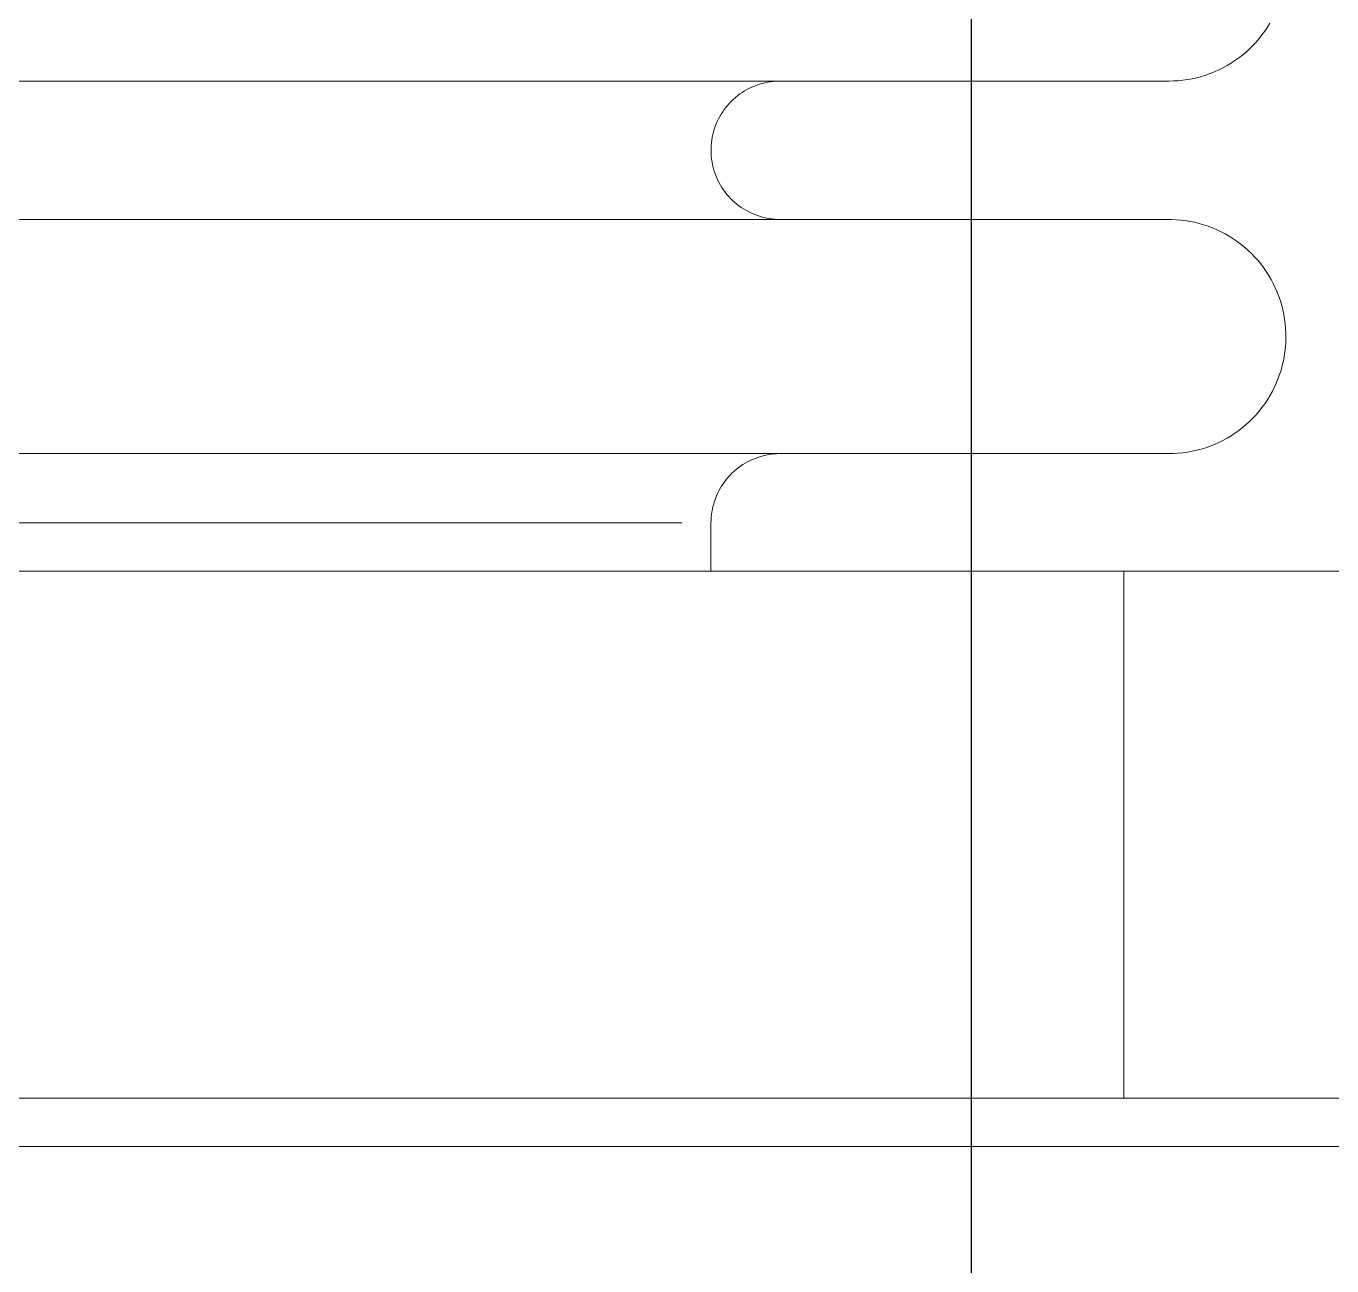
# Model space of a CAD drawing. Extents: x -76427 to 292734, y -42117 to 131250.
# Drawn here: x 8811.76 to 8855.02, y -37023.75 to -36982.68 of the extents above; entities that cross this region are included whole.
import ezdxf

# ---------------------------------------------------------------- set-up
doc = ezdxf.new("R2010")
doc.units = 0
doc.header["$LTSCALE"] = 10
for name, color, linetype, lineweight in [('XFM7P10PV$0$AP5B-SM-08-FNN-300-A(B)-LB1$0$A-GENM', 252, 'Continuous', 5), ('XFM7P10PV$0$AP5B-SM-08-FNN-300-A(B)-LB1$0$管配件', 252, 'Continuous', 5), ('XFM7P10PV-200K$0$AP5B-SM-08-FNN-300-A(B)-LB1$0$A-GENM', 7, 'Continuous', 5), ('XFM7P10PV-200K$0$AP5B-SM-08-FNN-300-A(B)-LB1$0$管配件', 7, 'Continuous', 5)]:
    doc.layers.add(name, color=color, linetype=linetype, lineweight=lineweight)
doc.layers.add('XFM7P10PV$0$U-PV-PIPE-SUS', color=252, linetype='Continuous')
doc.layers.add('XFM7P10PV-200K$0$U-PV-PIPE-SUS', color=200, linetype='Continuous')

# ---------------------------------------------------------------- blocks, each defined once
blk = doc.blocks.new('XFM7P10PV-200K$0$AP5B-SM-08-FNN-300-A(B)-LB1$0$Flange_ JIS 10K - 標準-1515172-LB1-PX-X')
at = {"layer": 'XFM7P10PV-200K$0$AP5B-SM-08-FNN-300-A(B)-LB1$0$管配件', "color": 216, "true_color": 0x800080}
blk.add_line((-4451.8904, 15949.6314), (-4439.9986, 15949.6314), dxfattribs=at)
blk = doc.blocks.new('XFM7P10PV-200K$0$AP5B-SM-08-FNN-300-A(B)-LB1$0$不銹鋼軟接_150A - RFB-6x6-1677208-LB1-PX-X')
at = {"layer": 'XFM7P10PV-200K$0$AP5B-SM-08-FNN-300-A(B)-LB1$0$A-GENM', "color": 216, "true_color": 0x800080}
for p, q in [((-4449.1199, 15953.1609), (-4441.0552, 15953.1609)), ((-4441.0552, 15952.7025), (-4449.1199, 15952.7025)), ((-4449.1199, 15951.9265), (-4441.0552, 15951.9265)), ((-4447.6185, 15951.6973), (-4447.6185, 15951.5372)), ((-4438.2379, 15951.6973), (-4447.5218, 15951.6973)), ((-4448.986, 15951.5372), (-4450.7913, 15951.5372)), ((-4432.1473, 15951.5373), (-4448.986, 15951.5372)), ((-4448.986, 15949.791), (-4448.986, 15951.5372)), ((-4450.7913, 15949.791), (-4448.986, 15949.791)), ((-4448.986, 15949.791), (-4432.1473, 15949.791))]:
    blk.add_line(p, q, dxfattribs=at)
at = {"layer": 'XFM7P10PV-200K$0$AP5B-SM-08-FNN-300-A(B)-LB1$0$A-GENM', "color": 216, "true_color": 0x800080, "flags": 128}
for points in [[(-4449.1356, 15953.1609), (-4449.1511, 15953.1612), (-4449.1666, 15953.1622), (-4449.182, 15953.1637), (-4449.1974, 15953.1659), (-4449.2126, 15953.1687), (-4449.2278, 15953.172), (-4449.2428, 15953.176), (-4449.2576, 15953.1806), (-4449.2722, 15953.1858), (-4449.2867, 15953.1916), (-4449.3008, 15953.1979), (-4449.3147, 15953.2048), (-4449.3284, 15953.2122), (-4449.3417, 15953.2202), (-4449.3546, 15953.2287), (-4449.3673, 15953.2377), (-4449.3795, 15953.2472), (-4449.3914, 15953.2572), (-4449.4029, 15953.2677), (-4449.4139, 15953.2786), (-4449.4245, 15953.2899), (-4449.4346, 15953.3017), (-4449.4442, 15953.3139), (-4449.4534, 15953.3264), (-4449.462, 15953.3393), (-4449.4702, 15953.3525)], [(-4449.1356, 15953.1609), (-4449.1283, 15953.1609), (-4449.1063, 15953.1609), (-4449.0699, 15953.1609), (-4449.0189, 15953.1609), (-4448.9534, 15953.1609), (-4448.8737, 15953.1609), (-4448.7797, 15953.1609), (-4448.6717, 15953.1609), (-4448.5499, 15953.1609), (-4448.4143, 15953.1609), (-4448.2653, 15953.1609), (-4448.103, 15953.1609), (-4447.9278, 15953.1609), (-4447.7399, 15953.1609), (-4447.5397, 15953.1609), (-4447.3273, 15953.1609), (-4447.1032, 15953.1609), (-4446.8678, 15953.1609), (-4446.6214, 15953.1609), (-4446.3644, 15953.1609), (-4446.0972, 15953.1609), (-4445.8202, 15953.1609), (-4445.5339, 15953.1609), (-4445.2388, 15953.1609)], [(-4447.6531, 15953.1609), (-4447.8465, 15953.1609), (-4448.0274, 15953.1609), (-4448.1954, 15953.1609), (-4448.3502, 15953.1609), (-4448.4918, 15953.1609), (-4448.6197, 15953.1609), (-4448.7338, 15953.1609), (-4448.834, 15953.1609), (-4448.92, 15953.1609), (-4448.9918, 15953.1609), (-4449.0492, 15953.1609), (-4449.0921, 15953.1609), (-4449.1204, 15953.1609), (-4449.1341, 15953.1609), (-4449.1356, 15953.1609)], [(-4447.8478, 15952.7025), (-4447.8386, 15952.7026), (-4447.8295, 15952.7032), (-4447.8203, 15952.7041), (-4447.8113, 15952.7054), (-4447.8022, 15952.707), (-4447.7933, 15952.709), (-4447.7844, 15952.7114), (-4447.7757, 15952.7141), (-4447.767, 15952.7172), (-4447.7585, 15952.7206), (-4447.7501, 15952.7243), (-4447.7419, 15952.7284), (-4447.7339, 15952.7328), (-4447.726, 15952.7375), (-4447.7184, 15952.7425), (-4447.7109, 15952.7478), (-4447.7036, 15952.7535), (-4447.6966, 15952.7594), (-4447.6899, 15952.7655), (-4447.6833, 15952.772), (-4447.6771, 15952.7787), (-4447.6711, 15952.7856), (-4447.6654, 15952.7928), (-4447.66, 15952.8002), (-4447.6549, 15952.8078), (-4447.6501, 15952.8157), (-4447.6456, 15952.8237), (-4447.6415, 15952.8318), (-4447.6376, 15952.8402), (-4447.6341, 15952.8486), (-4447.631, 15952.8572), (-4447.6282, 15952.866), (-4447.6257, 15952.8748), (-4447.6236, 15952.8837), (-4447.6219, 15952.8927), (-4447.6205, 15952.9018), (-4447.6195, 15952.9109), (-4447.6188, 15952.9201), (-4447.6186, 15952.9292), (-4447.6187, 15952.9384), (-4447.6191, 15952.9475), (-4447.6199, 15952.9567), (-4447.6211, 15952.9658), (-4447.6226, 15952.9748), (-4447.6245, 15952.9838), (-4447.6268, 15952.9927), (-4447.6294, 15953.0015), (-4447.6324, 15953.0101), (-4447.6357, 15953.0187), (-4447.6393, 15953.0271), (-4447.6433, 15953.0354), (-4447.6476, 15953.0434), (-4447.6523, 15953.0514), (-4447.6572, 15953.0591), (-4447.6625, 15953.0666), (-4447.668, 15953.0739), (-4447.6738, 15953.081), (-4447.6799, 15953.0878), (-4447.6863, 15953.0944), (-4447.6929, 15953.1007), (-4447.6998, 15953.1068), (-4447.707, 15953.1126), (-4447.7143, 15953.1181), (-4447.7219, 15953.1232), (-4447.7296, 15953.1281), (-4447.7376, 15953.1327), (-4447.7457, 15953.1369), (-4447.754, 15953.1409), (-4447.7624, 15953.1444), (-4447.771, 15953.1477), (-4447.7797, 15953.1506), (-4447.7885, 15953.1531), (-4447.7974, 15953.1553), (-4447.8064, 15953.1572), (-4447.8154, 15953.1586), (-4447.8245, 15953.1598), (-4447.8337, 15953.1605), (-4447.8428, 15953.1609), (-4447.8478, 15953.1609)], [(-4449.1356, 15951.9265), (-4449.1511, 15951.9268), (-4449.1666, 15951.9277), (-4449.182, 15951.9293), (-4449.1974, 15951.9314), (-4449.2126, 15951.9342), (-4449.2278, 15951.9376), (-4449.2428, 15951.9416), (-4449.2576, 15951.9462), (-4449.2722, 15951.9514), (-4449.2867, 15951.9571), (-4449.3008, 15951.9634), (-4449.3147, 15951.9703), (-4449.3283, 15951.9778), (-4449.3417, 15951.9858), (-4449.3546, 15951.9943), (-4449.3673, 15952.0033), (-4449.3795, 15952.0128), (-4449.3914, 15952.0228), (-4449.4029, 15952.0332), (-4449.4139, 15952.0442), (-4449.4245, 15952.0555), (-4449.4346, 15952.0673), (-4449.4442, 15952.0794), (-4449.4534, 15952.092), (-4449.462, 15952.1048), (-4449.4702, 15952.1181), (-4449.4778, 15952.1316), (-4449.4848, 15952.1454), (-4449.4913, 15952.1595), (-4449.4972, 15952.1739), (-4449.5025, 15952.1885), (-4449.5073, 15952.2032), (-4449.5114, 15952.2182), (-4449.515, 15952.2333), (-4449.5179, 15952.2485), (-4449.5202, 15952.2639), (-4449.522, 15952.2793), (-4449.5231, 15952.2948), (-4449.5235, 15952.3103), (-4449.5234, 15952.3258), (-4449.5226, 15952.3413), (-4449.5212, 15952.3568), (-4449.5192, 15952.3721), (-4449.5166, 15952.3874), (-4449.5134, 15952.4026), (-4449.5096, 15952.4177), (-4449.5052, 15952.4325), (-4449.5001, 15952.4472), (-4449.4945, 15952.4617), (-4449.4884, 15952.4759), (-4449.4816, 15952.4899), (-4449.4743, 15952.5036), (-4449.4665, 15952.517), (-4449.4581, 15952.5301), (-4449.4493, 15952.5428), (-4449.4399, 15952.5552), (-4449.43, 15952.5671), (-4449.4197, 15952.5787), (-4449.4089, 15952.5899), (-4449.3976, 15952.6006), (-4449.386, 15952.6108), (-4449.3739, 15952.6206), (-4449.3615, 15952.6299), (-4449.3487, 15952.6387), (-4449.3356, 15952.6469), (-4449.3221, 15952.6547), (-4449.3084, 15952.6619), (-4449.2943, 15952.6685), (-4449.2801, 15952.6746), (-4449.2655, 15952.68), (-4449.2508, 15952.6849), (-4449.2359, 15952.6893), (-4449.2208, 15952.693), (-4449.2056, 15952.6961), (-4449.1903, 15952.6986), (-4449.1749, 15952.7005), (-4449.1594, 15952.7017), (-4449.1439, 15952.7024), (-4449.1356, 15952.7025)], [(-4449.1356, 15952.7025), (-4449.1283, 15952.7025), (-4449.1063, 15952.7025), (-4449.0699, 15952.7025), (-4449.0189, 15952.7025), (-4448.9534, 15952.7025), (-4448.8737, 15952.7025), (-4448.7797, 15952.7025), (-4448.6717, 15952.7025), (-4448.5499, 15952.7025), (-4448.4143, 15952.7025), (-4448.2653, 15952.7025), (-4448.103, 15952.7025), (-4447.9278, 15952.7025), (-4447.7399, 15952.7025)], [(-4445.2092, 15952.7025), (-4445.5051, 15952.7025), (-4445.7923, 15952.7025), (-4446.0702, 15952.7025), (-4446.3384, 15952.7025), (-4446.5964, 15952.7025), (-4446.8439, 15952.7025), (-4447.0805, 15952.7025), (-4447.3057, 15952.7025), (-4447.5192, 15952.7025), (-4447.7207, 15952.7025), (-4447.9098, 15952.7025), (-4448.0863, 15952.7025), (-4448.2498, 15952.7025), (-4448.4002, 15952.7025), (-4448.5371, 15952.7025), (-4448.6603, 15952.7025), (-4448.7697, 15952.7025), (-4448.865, 15952.7025), (-4448.9462, 15952.7025), (-4449.013, 15952.7025), (-4449.0655, 15952.7025), (-4449.1034, 15952.7025), (-4449.1267, 15952.7025), (-4449.1355, 15952.7025)], [(-4447.4475, 15951.9265), (-4447.6531, 15951.9265), (-4447.8465, 15951.9265), (-4448.0274, 15951.9265), (-4448.1954, 15951.9265), (-4448.3502, 15951.9265), (-4448.4918, 15951.9265), (-4448.6197, 15951.9265), (-4448.7338, 15951.9265), (-4448.834, 15951.9265), (-4448.92, 15951.9265), (-4448.9918, 15951.9265), (-4449.0492, 15951.9265), (-4449.092, 15951.9265), (-4449.1204, 15951.9265), (-4449.1341, 15951.9265), (-4449.1356, 15951.9265)], [(-4449.1356, 15951.9265), (-4449.1283, 15951.9265), (-4449.1063, 15951.9265), (-4449.0699, 15951.9265), (-4449.0189, 15951.9265), (-4448.9534, 15951.9265), (-4448.8737, 15951.9265), (-4448.7797, 15951.9265), (-4448.6717, 15951.9265), (-4448.5499, 15951.9265), (-4448.4143, 15951.9265), (-4448.2653, 15951.9265), (-4448.103, 15951.9265), (-4447.9278, 15951.9265), (-4447.7399, 15951.9265), (-4447.5397, 15951.9265), (-4447.3273, 15951.9265), (-4447.1032, 15951.9265), (-4446.8678, 15951.9265), (-4446.6214, 15951.9265), (-4446.3644, 15951.9265), (-4446.0972, 15951.9265), (-4445.8202, 15951.9265), (-4445.5339, 15951.9265), (-4445.2388, 15951.9265)], [(-4447.6185, 15951.6973), (-4447.6187, 15951.7064), (-4447.6193, 15951.7156), (-4447.6202, 15951.7247), (-4447.6215, 15951.7338), (-4447.6231, 15951.7428), (-4447.6251, 15951.7517), (-4447.6275, 15951.7606), (-4447.6302, 15951.7694), (-4447.6332, 15951.778), (-4447.6366, 15951.7865), (-4447.6404, 15951.7949), (-4447.6445, 15951.8031), (-4447.6489, 15951.8112), (-4447.6536, 15951.819), (-4447.6586, 15951.8267), (-4447.6639, 15951.8342), (-4447.6695, 15951.8414), (-4447.6754, 15951.8484), (-4447.6816, 15951.8552), (-4447.6881, 15951.8617), (-4447.6948, 15951.868), (-4447.7017, 15951.8739), (-4447.7089, 15951.8796), (-4447.7163, 15951.885), (-4447.7239, 15951.8902), (-4447.7317, 15951.895), (-4447.7397, 15951.8994), (-4447.7479, 15951.9036), (-4447.7562, 15951.9074), (-4447.7647, 15951.9109), (-4447.7733, 15951.9141), (-4447.7821, 15951.9169), (-4447.7909, 15951.9193), (-4447.7998, 15951.9214), (-4447.8088, 15951.9232), (-4447.8179, 15951.9245), (-4447.827, 15951.9255), (-4447.8361, 15951.9262), (-4447.8453, 15951.9265), (-4447.8478, 15951.9265)]]:
    blk.add_lwpolyline(points, dxfattribs=at)
blk = doc.blocks.new('XFM7P10PV-200K$0$AP5B-SM-08-FNN-300-A(B)-LB1$0$不銹鋼軟接_150A - 標準-1677211-LB1-PX-X')
blk.add_blockref('XFM7P10PV-200K$0$AP5B-SM-08-FNN-300-A(B)-LB1$0$不銹鋼軟接_150A - RFB-6x6-1677208-LB1-PX-X', (0, 0))
blk = doc.blocks.new('XFM7P10PV-200K')
at = {"layer": 'XFM7P10PV-200K$0$U-PV-PIPE-SUS'}
blk.add_line((8843.08, -37205.371), (8843.08, -36420.421), dxfattribs=at)
at = {"layer": 'XFM7P10PV-200K$0$U-PV-PIPE-SUS', "xscale": -10, "yscale": 10, "zscale": 10}
for name in ['XFM7P10PV-200K$0$AP5B-SM-08-FNN-300-A(B)-LB1$0$不銹鋼軟接_150A - 標準-1677211-LB1-PX-X', 'XFM7P10PV-200K$0$AP5B-SM-08-FNN-300-A(B)-LB1$0$Flange_ JIS 10K - 標準-1515172-LB1-PX-X']:
    blk.add_blockref(name, (-35641.733, -196516.107, 0), dxfattribs=at)
blk = doc.blocks.new('XFM7P10PV$0$AP5B-SM-08-FNN-300-A(B)-LB1$0$Flange_ JIS 10K - 標準-1515172-LB1-PX-X')
at = {"layer": 'XFM7P10PV$0$AP5B-SM-08-FNN-300-A(B)-LB1$0$管配件', "color": 216, "true_color": 0x800080}
blk.add_line((-4451.8904, 15949.6314), (-4439.9986, 15949.6314), dxfattribs=at)
blk = doc.blocks.new('XFM7P10PV$0$AP5B-SM-08-FNN-300-A(B)-LB1$0$不銹鋼軟接_150A - RFB-6x6-1677208-LB1-PX-X')
at = {"layer": 'XFM7P10PV$0$AP5B-SM-08-FNN-300-A(B)-LB1$0$A-GENM', "color": 216, "true_color": 0x800080}
for p, q in [((-4449.1199, 15953.1609), (-4441.0552, 15953.1609)), ((-4441.0552, 15952.7025), (-4449.1199, 15952.7025)), ((-4449.1199, 15951.9265), (-4441.0552, 15951.9265)), ((-4447.6185, 15951.6973), (-4447.6185, 15951.5372)), ((-4438.2379, 15951.6973), (-4447.5218, 15951.6973)), ((-4448.986, 15951.5372), (-4450.7913, 15951.5372)), ((-4432.1473, 15951.5373), (-4448.986, 15951.5372)), ((-4448.986, 15949.791), (-4448.986, 15951.5372)), ((-4450.7913, 15949.791), (-4448.986, 15949.791)), ((-4448.986, 15949.791), (-4432.1473, 15949.791))]:
    blk.add_line(p, q, dxfattribs=at)
at = {"layer": 'XFM7P10PV$0$AP5B-SM-08-FNN-300-A(B)-LB1$0$A-GENM', "color": 216, "true_color": 0x800080, "flags": 128}
for points in [[(-4449.1356, 15953.1609), (-4449.1511, 15953.1612), (-4449.1666, 15953.1622), (-4449.182, 15953.1637), (-4449.1974, 15953.1659), (-4449.2126, 15953.1687), (-4449.2278, 15953.172), (-4449.2428, 15953.176), (-4449.2576, 15953.1806), (-4449.2722, 15953.1858), (-4449.2867, 15953.1916), (-4449.3008, 15953.1979), (-4449.3147, 15953.2048), (-4449.3284, 15953.2122), (-4449.3417, 15953.2202), (-4449.3546, 15953.2287), (-4449.3673, 15953.2377), (-4449.3795, 15953.2472), (-4449.3914, 15953.2572), (-4449.4029, 15953.2677), (-4449.4139, 15953.2786), (-4449.4245, 15953.2899), (-4449.4346, 15953.3017), (-4449.4442, 15953.3139), (-4449.4534, 15953.3264), (-4449.462, 15953.3393), (-4449.4702, 15953.3525)], [(-4449.1356, 15953.1609), (-4449.1283, 15953.1609), (-4449.1063, 15953.1609), (-4449.0699, 15953.1609), (-4449.0189, 15953.1609), (-4448.9534, 15953.1609), (-4448.8737, 15953.1609), (-4448.7797, 15953.1609), (-4448.6717, 15953.1609), (-4448.5499, 15953.1609), (-4448.4143, 15953.1609), (-4448.2653, 15953.1609), (-4448.103, 15953.1609), (-4447.9278, 15953.1609), (-4447.7399, 15953.1609), (-4447.5397, 15953.1609), (-4447.3273, 15953.1609), (-4447.1032, 15953.1609), (-4446.8678, 15953.1609), (-4446.6214, 15953.1609), (-4446.3644, 15953.1609), (-4446.0972, 15953.1609), (-4445.8202, 15953.1609), (-4445.5339, 15953.1609), (-4445.2388, 15953.1609)], [(-4447.6531, 15953.1609), (-4447.8465, 15953.1609), (-4448.0274, 15953.1609), (-4448.1954, 15953.1609), (-4448.3502, 15953.1609), (-4448.4918, 15953.1609), (-4448.6197, 15953.1609), (-4448.7338, 15953.1609), (-4448.834, 15953.1609), (-4448.92, 15953.1609), (-4448.9918, 15953.1609), (-4449.0492, 15953.1609), (-4449.0921, 15953.1609), (-4449.1204, 15953.1609), (-4449.1341, 15953.1609), (-4449.1356, 15953.1609)], [(-4447.8478, 15952.7025), (-4447.8386, 15952.7026), (-4447.8295, 15952.7032), (-4447.8203, 15952.7041), (-4447.8113, 15952.7054), (-4447.8022, 15952.707), (-4447.7933, 15952.709), (-4447.7844, 15952.7114), (-4447.7757, 15952.7141), (-4447.767, 15952.7172), (-4447.7585, 15952.7206), (-4447.7501, 15952.7243), (-4447.7419, 15952.7284), (-4447.7339, 15952.7328), (-4447.726, 15952.7375), (-4447.7184, 15952.7425), (-4447.7109, 15952.7478), (-4447.7036, 15952.7535), (-4447.6966, 15952.7594), (-4447.6899, 15952.7655), (-4447.6833, 15952.772), (-4447.6771, 15952.7787), (-4447.6711, 15952.7856), (-4447.6654, 15952.7928), (-4447.66, 15952.8002), (-4447.6549, 15952.8078), (-4447.6501, 15952.8157), (-4447.6456, 15952.8237), (-4447.6415, 15952.8318), (-4447.6376, 15952.8402), (-4447.6341, 15952.8486), (-4447.631, 15952.8572), (-4447.6282, 15952.866), (-4447.6257, 15952.8748), (-4447.6236, 15952.8837), (-4447.6219, 15952.8927), (-4447.6205, 15952.9018), (-4447.6195, 15952.9109), (-4447.6188, 15952.9201), (-4447.6186, 15952.9292), (-4447.6187, 15952.9384), (-4447.6191, 15952.9475), (-4447.6199, 15952.9567), (-4447.6211, 15952.9658), (-4447.6226, 15952.9748), (-4447.6245, 15952.9838), (-4447.6268, 15952.9927), (-4447.6294, 15953.0015), (-4447.6324, 15953.0101), (-4447.6357, 15953.0187), (-4447.6393, 15953.0271), (-4447.6433, 15953.0354), (-4447.6476, 15953.0434), (-4447.6523, 15953.0514), (-4447.6572, 15953.0591), (-4447.6625, 15953.0666), (-4447.668, 15953.0739), (-4447.6738, 15953.081), (-4447.6799, 15953.0878), (-4447.6863, 15953.0944), (-4447.6929, 15953.1007), (-4447.6998, 15953.1068), (-4447.707, 15953.1126), (-4447.7143, 15953.1181), (-4447.7219, 15953.1232), (-4447.7296, 15953.1281), (-4447.7376, 15953.1327), (-4447.7457, 15953.1369), (-4447.754, 15953.1409), (-4447.7624, 15953.1444), (-4447.771, 15953.1477), (-4447.7797, 15953.1506), (-4447.7885, 15953.1531), (-4447.7974, 15953.1553), (-4447.8064, 15953.1572), (-4447.8154, 15953.1586), (-4447.8245, 15953.1598), (-4447.8337, 15953.1605), (-4447.8428, 15953.1609), (-4447.8478, 15953.1609)], [(-4449.1356, 15951.9265), (-4449.1511, 15951.9268), (-4449.1666, 15951.9277), (-4449.182, 15951.9293), (-4449.1974, 15951.9314), (-4449.2126, 15951.9342), (-4449.2278, 15951.9376), (-4449.2428, 15951.9416), (-4449.2576, 15951.9462), (-4449.2722, 15951.9514), (-4449.2867, 15951.9571), (-4449.3008, 15951.9634), (-4449.3147, 15951.9703), (-4449.3283, 15951.9778), (-4449.3417, 15951.9858), (-4449.3546, 15951.9943), (-4449.3673, 15952.0033), (-4449.3795, 15952.0128), (-4449.3914, 15952.0228), (-4449.4029, 15952.0332), (-4449.4139, 15952.0442), (-4449.4245, 15952.0555), (-4449.4346, 15952.0673), (-4449.4442, 15952.0794), (-4449.4534, 15952.092), (-4449.462, 15952.1048), (-4449.4702, 15952.1181), (-4449.4778, 15952.1316), (-4449.4848, 15952.1454), (-4449.4913, 15952.1595), (-4449.4972, 15952.1739), (-4449.5025, 15952.1885), (-4449.5073, 15952.2032), (-4449.5114, 15952.2182), (-4449.515, 15952.2333), (-4449.5179, 15952.2485), (-4449.5202, 15952.2639), (-4449.522, 15952.2793), (-4449.5231, 15952.2948), (-4449.5235, 15952.3103), (-4449.5234, 15952.3258), (-4449.5226, 15952.3413), (-4449.5212, 15952.3568), (-4449.5192, 15952.3721), (-4449.5166, 15952.3874), (-4449.5134, 15952.4026), (-4449.5096, 15952.4177), (-4449.5052, 15952.4325), (-4449.5001, 15952.4472), (-4449.4945, 15952.4617), (-4449.4884, 15952.4759), (-4449.4816, 15952.4899), (-4449.4743, 15952.5036), (-4449.4665, 15952.517), (-4449.4581, 15952.5301), (-4449.4493, 15952.5428), (-4449.4399, 15952.5552), (-4449.43, 15952.5671), (-4449.4197, 15952.5787), (-4449.4089, 15952.5899), (-4449.3976, 15952.6006), (-4449.386, 15952.6108), (-4449.3739, 15952.6206), (-4449.3615, 15952.6299), (-4449.3487, 15952.6387), (-4449.3356, 15952.6469), (-4449.3221, 15952.6547), (-4449.3084, 15952.6619), (-4449.2943, 15952.6685), (-4449.2801, 15952.6746), (-4449.2655, 15952.68), (-4449.2508, 15952.6849), (-4449.2359, 15952.6893), (-4449.2208, 15952.693), (-4449.2056, 15952.6961), (-4449.1903, 15952.6986), (-4449.1749, 15952.7005), (-4449.1594, 15952.7017), (-4449.1439, 15952.7024), (-4449.1356, 15952.7025)], [(-4449.1356, 15952.7025), (-4449.1283, 15952.7025), (-4449.1063, 15952.7025), (-4449.0699, 15952.7025), (-4449.0189, 15952.7025), (-4448.9534, 15952.7025), (-4448.8737, 15952.7025), (-4448.7797, 15952.7025), (-4448.6717, 15952.7025), (-4448.5499, 15952.7025), (-4448.4143, 15952.7025), (-4448.2653, 15952.7025), (-4448.103, 15952.7025), (-4447.9278, 15952.7025), (-4447.7399, 15952.7025)], [(-4445.2092, 15952.7025), (-4445.5051, 15952.7025), (-4445.7923, 15952.7025), (-4446.0702, 15952.7025), (-4446.3384, 15952.7025), (-4446.5964, 15952.7025), (-4446.8439, 15952.7025), (-4447.0805, 15952.7025), (-4447.3057, 15952.7025), (-4447.5192, 15952.7025), (-4447.7207, 15952.7025), (-4447.9098, 15952.7025), (-4448.0863, 15952.7025), (-4448.2498, 15952.7025), (-4448.4002, 15952.7025), (-4448.5371, 15952.7025), (-4448.6603, 15952.7025), (-4448.7697, 15952.7025), (-4448.865, 15952.7025), (-4448.9462, 15952.7025), (-4449.013, 15952.7025), (-4449.0655, 15952.7025), (-4449.1034, 15952.7025), (-4449.1267, 15952.7025), (-4449.1355, 15952.7025)], [(-4447.4475, 15951.9265), (-4447.6531, 15951.9265), (-4447.8465, 15951.9265), (-4448.0274, 15951.9265), (-4448.1954, 15951.9265), (-4448.3502, 15951.9265), (-4448.4918, 15951.9265), (-4448.6197, 15951.9265), (-4448.7338, 15951.9265), (-4448.834, 15951.9265), (-4448.92, 15951.9265), (-4448.9918, 15951.9265), (-4449.0492, 15951.9265), (-4449.092, 15951.9265), (-4449.1204, 15951.9265), (-4449.1341, 15951.9265), (-4449.1356, 15951.9265)], [(-4449.1356, 15951.9265), (-4449.1283, 15951.9265), (-4449.1063, 15951.9265), (-4449.0699, 15951.9265), (-4449.0189, 15951.9265), (-4448.9534, 15951.9265), (-4448.8737, 15951.9265), (-4448.7797, 15951.9265), (-4448.6717, 15951.9265), (-4448.5499, 15951.9265), (-4448.4143, 15951.9265), (-4448.2653, 15951.9265), (-4448.103, 15951.9265), (-4447.9278, 15951.9265), (-4447.7399, 15951.9265), (-4447.5397, 15951.9265), (-4447.3273, 15951.9265), (-4447.1032, 15951.9265), (-4446.8678, 15951.9265), (-4446.6214, 15951.9265), (-4446.3644, 15951.9265), (-4446.0972, 15951.9265), (-4445.8202, 15951.9265), (-4445.5339, 15951.9265), (-4445.2388, 15951.9265)], [(-4447.6185, 15951.6973), (-4447.6187, 15951.7064), (-4447.6193, 15951.7156), (-4447.6202, 15951.7247), (-4447.6215, 15951.7338), (-4447.6231, 15951.7428), (-4447.6251, 15951.7517), (-4447.6275, 15951.7606), (-4447.6302, 15951.7694), (-4447.6332, 15951.778), (-4447.6366, 15951.7865), (-4447.6404, 15951.7949), (-4447.6445, 15951.8031), (-4447.6489, 15951.8112), (-4447.6536, 15951.819), (-4447.6586, 15951.8267), (-4447.6639, 15951.8342), (-4447.6695, 15951.8414), (-4447.6754, 15951.8484), (-4447.6816, 15951.8552), (-4447.6881, 15951.8617), (-4447.6948, 15951.868), (-4447.7017, 15951.8739), (-4447.7089, 15951.8796), (-4447.7163, 15951.885), (-4447.7239, 15951.8902), (-4447.7317, 15951.895), (-4447.7397, 15951.8994), (-4447.7479, 15951.9036), (-4447.7562, 15951.9074), (-4447.7647, 15951.9109), (-4447.7733, 15951.9141), (-4447.7821, 15951.9169), (-4447.7909, 15951.9193), (-4447.7998, 15951.9214), (-4447.8088, 15951.9232), (-4447.8179, 15951.9245), (-4447.827, 15951.9255), (-4447.8361, 15951.9262), (-4447.8453, 15951.9265), (-4447.8478, 15951.9265)]]:
    blk.add_lwpolyline(points, dxfattribs=at)
blk = doc.blocks.new('XFM7P10PV$0$AP5B-SM-08-FNN-300-A(B)-LB1$0$不銹鋼軟接_150A - 標準-1677211-LB1-PX-X')
blk.add_blockref('XFM7P10PV$0$AP5B-SM-08-FNN-300-A(B)-LB1$0$不銹鋼軟接_150A - RFB-6x6-1677208-LB1-PX-X', (0, 0))
blk = doc.blocks.new('XFM7P10PV')
at = {"layer": 'XFM7P10PV$0$U-PV-PIPE-SUS'}
blk.add_line((8843.08, -37205.371), (8843.08, -36420.421), dxfattribs=at)
at = {"layer": 'XFM7P10PV$0$U-PV-PIPE-SUS', "xscale": -10, "yscale": 10, "zscale": 10}
for name in ['XFM7P10PV$0$AP5B-SM-08-FNN-300-A(B)-LB1$0$不銹鋼軟接_150A - 標準-1677211-LB1-PX-X', 'XFM7P10PV$0$AP5B-SM-08-FNN-300-A(B)-LB1$0$Flange_ JIS 10K - 標準-1515172-LB1-PX-X']:
    blk.add_blockref(name, (-35641.733, -196516.107, 0), dxfattribs=at)

msp = doc.modelspace()

# ---------------------------------------------------------------- block references
for name in ['XFM7P10PV', 'XFM7P10PV-200K']:
    msp.add_blockref(name, (0, 0))

doc.saveas('drawing.dxf')
